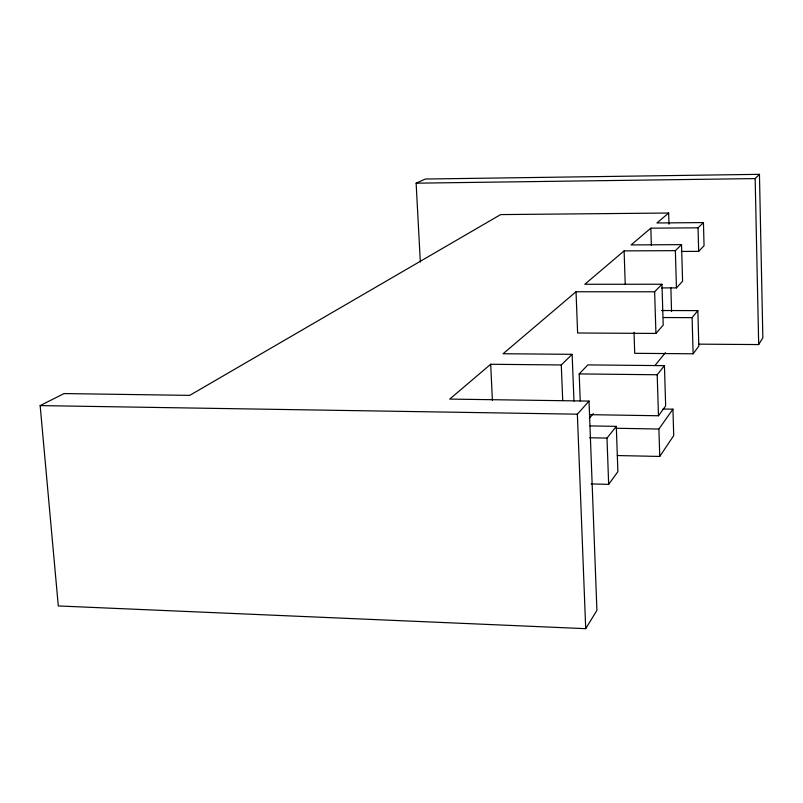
<?xml version="1.0" encoding="UTF-8"?>
<svg xmlns="http://www.w3.org/2000/svg" width="803" height="803" viewBox="0 0 803 803"><rect width="100%" height="100%" fill="white"/><g stroke="black" fill="none" stroke-linecap="round" stroke-linejoin="round"><path stroke-width="1.2" d="M668.989 224.248L668.658 213.026L500.64 214.592L189.739 395.367L64.039 393.57L40.15 405.605L58.298 605.944L585.708 628.669L596.91 610.37L589.021 401.078L449.73 399.091L490.693 364.271L561.287 364.964L572.137 354.324L573.974 401.109M698.74 344.146L758.684 344.567L762.85 337.792L759.447 174.331L425.369 179.029L416.125 183.174L420.33 262.069M617.286 455.542L659.745 456.445L673.717 435.597L672.934 409.169L662.957 409.018M659.745 456.445L658.892 429.023L672.934 409.169M591.159 483.928L608.664 484.36L617.888 471.662L616.292 426.373L590.085 425.911M589.532 414.659L658.48 415.763L665.657 405.886L664.432 365.656L587.856 364.903L579.194 373.917L580.238 400.988M634.029 332.271L634.721 353.31L693.109 353.792L698.811 346.173L697.857 310.62L661.531 310.52M608.664 484.36L606.998 438.097L616.292 426.373M658.48 415.763L657.205 374.76L664.432 365.656M655.138 365.305L665.406 352.698M693.109 353.792L692.106 317.647L697.857 310.62M589.282 418.303L593.297 413.635M661.963 284.242L654.636 291.79L576.032 291.75L577.618 332.994L655.931 333.436L663.208 325.105L661.963 284.242L584.825 284.272L624.102 250.887L675.363 250.656L681.536 244.644L682.58 281.251L676.447 287.896L661.491 287.896M585.708 628.669L577.367 414.187L589.021 401.078M681.315 251.439L698.67 251.359L704.05 245.748L703.438 222.582L656.964 222.963L668.658 213.026M416.125 183.174L755.161 178.587L759.447 174.331M681.536 244.644L631.128 244.915L650.831 228.172L698.038 227.821L703.438 222.582M576.032 291.75L503.09 353.742L572.137 354.324M663.449 317.536L692.106 317.647M579.194 373.917L657.205 374.76M40.15 405.605L577.367 414.187M616.323 428.27L658.892 429.023M589.653 437.765L606.998 438.097M490.693 364.271L492.4 400.466M561.287 364.964L562.712 400.567M624.102 250.887L625.226 284.192M654.636 291.79L655.931 333.436M650.831 228.172L651.363 245.417M675.363 250.656L676.447 287.896M670.866 287.845L671.559 311.534M698.038 227.821L698.67 251.359M755.161 178.587L758.684 344.567"/></g></svg>
